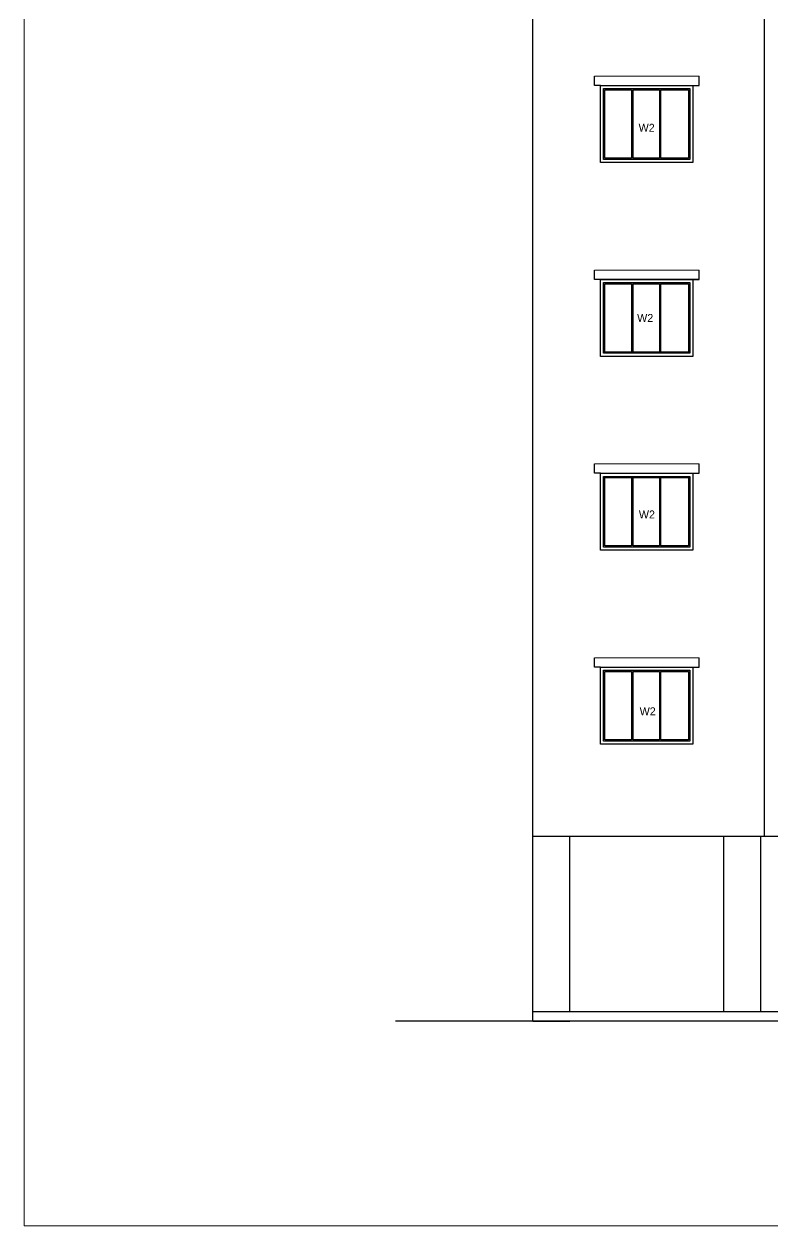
# Model space of a CAD drawing. Header units: millimetres. Extents: x -1932176 to 78768, y -1967 to 1266654.
# Drawn here: x -536278 to -524109, y 432718 to 452247 of the extents above; entities that cross this region are included whole.
import ezdxf

# ---------------------------------------------------------------- set-up
doc = ezdxf.new("R2010")
doc.units = ezdxf.units.MM
doc.layers.add('SHEET', color=7, linetype='Continuous', lineweight=13)
doc.styles.get("Standard").update_dxf_attribs({"font": 'arial.ttf'})

msp = doc.modelspace()

# ---------------------------------------------------------------- linework, layer by layer
at = {"ltscale": 30}
for p, q in [((-528011.41008, 436046.6292), (-528011.41008, 462596.6292)), ((-524252.7155, 462596.6292), (-524252.7155, 439046.6292)), ((-527011.18333, 451246.6292), (-527011.18333, 451398.99734)), ((-525311.18333, 451246.6292), (-525311.18333, 451398.99734)), ((-526911.18333, 451246.6292), (-527011.18333, 451246.6292)), ((-526841.18333, 451176.6292), (-526408.18333, 451176.6292)), ((-526408.18333, 451176.6292), (-526408.18333, 450066.6292)), ((-526388.18333, 451176.6292), (-526388.18333, 450066.6292)), ((-525954.18333, 451176.6292), (-525954.18333, 450066.6292)), ((-525481.18333, 451176.6292), (-525934.18333, 451176.6292)), ((-525934.18333, 451176.6292), (-525934.18333, 450066.6292)), ((-525411.18333, 451246.6292), (-525311.18333, 451246.6292)), ((-527011.18333, 448096.6292), (-527011.18333, 448248.99734)), ((-525311.18333, 448096.6292), (-525311.18333, 448248.99734)), ((-526911.18333, 448096.6292), (-527011.18333, 448096.6292)), ((-526841.18333, 448026.6292), (-526408.18333, 448026.6292)), ((-526408.18333, 448026.6292), (-526408.18333, 446916.6292)), ((-526388.18333, 448026.6292), (-526388.18333, 446916.6292)), ((-525954.18333, 448026.6292), (-525954.18333, 446916.6292)), ((-525481.18333, 448026.6292), (-525934.18333, 448026.6292)), ((-525934.18333, 448026.6292), (-525934.18333, 446916.6292)), ((-525411.18333, 448096.6292), (-525311.18333, 448096.6292)), ((-527011.18333, 444946.6292), (-527011.18333, 445098.99734)), ((-525311.18333, 444946.6292), (-525311.18333, 445098.99734)), ((-526911.18333, 444946.6292), (-527011.18333, 444946.6292)), ((-526841.18333, 444876.6292), (-526408.18333, 444876.6292)), ((-526408.18333, 444876.6292), (-526408.18333, 443766.6292)), ((-526388.18333, 444876.6292), (-526388.18333, 443766.6292)), ((-525954.18333, 444876.6292), (-525954.18333, 443766.6292)), ((-525481.18333, 444876.6292), (-525934.18333, 444876.6292)), ((-525934.18333, 444876.6292), (-525934.18333, 443766.6292)), ((-525411.18333, 444946.6292), (-525311.18333, 444946.6292)), ((-527011.18333, 441796.6292), (-527011.18333, 441948.99734)), ((-525311.18333, 441796.6292), (-525311.18333, 441948.99734)), ((-526911.18333, 441796.6292), (-527011.18333, 441796.6292)), ((-525411.18333, 441796.6292), (-525311.18333, 441796.6292)), ((-526841.18333, 441726.6292), (-526408.18333, 441726.6292)), ((-526408.18333, 441726.6292), (-526408.18333, 440616.6292)), ((-526388.18333, 441726.6292), (-526388.18333, 440616.6292)), ((-525954.18333, 441726.6292), (-525954.18333, 440616.6292)), ((-525481.18333, 441726.6292), (-525934.18333, 441726.6292)), ((-525934.18333, 441726.6292), (-525934.18333, 440616.6292)), ((-505536.21753, 439046.6292), (-528011.41008, 439046.6292)), ((-527411.41008, 436196.6292), (-527411.41008, 439046.6292)), ((-524906.03193, 436196.6292), (-524906.03193, 439046.6292)), ((-524306.03193, 436196.6292), (-524306.03193, 439046.6292)), ((-505536.21753, 436196.6292), (-528011.41008, 436196.6292)), ((-502947.67012, 436046.6292), (-530242.9041, 436046.6292)), ((-528011.41008, 436046.6292), (-527411.41008, 436046.6292))]:
    msp.add_line(p, q, dxfattribs=at)
at = {"linetype": 'Continuous', "lineweight": 15, "ltscale": 50}
for p, q in [((-525311.18333, 451398.99734), (-527011.18333, 451398.99734)), ((-525311.18333, 448248.99734), (-527011.18333, 448248.99734)), ((-525311.18333, 445098.99734), (-527011.18333, 445098.99734)), ((-525311.18333, 441948.99734), (-527011.18333, 441948.99734))]:
    msp.add_line(p, q, dxfattribs=at)
at = {"linetype": 'Continuous', "lineweight": 13, "ltscale": 50}
for p, q in [((-525311.18333, 451248.99734), (-527011.18333, 451248.99734)), ((-525311.18333, 448098.99734), (-527011.18333, 448098.99734)), ((-525311.18333, 444948.99734), (-527011.18333, 444948.99734)), ((-525311.18333, 441798.99734), (-527011.18333, 441798.99734))]:
    msp.add_line(p, q, dxfattribs=at)
at = {"ltscale": 30}
for points in [[(-526911.18333, 449996.6292), (-526911.18333, 451246.6292), (-525411.18333, 451246.6292), (-525411.18321, 449996.6292)], [(-526861.18333, 450046.6292), (-526861.18333, 451196.6292), (-525461.18333, 451196.6292), (-525461.18333, 450046.6292)], [(-526841.18333, 450066.6292), (-526841.18333, 451176.6292), (-526408.18333, 451176.6292)], [(-526388.18333, 451176.6292), (-525954.18333, 451176.6292)], [(-525934.18333, 451176.6292), (-525481.18333, 451176.6292), (-525481.18333, 450066.6292)], [(-525411.18321, 449996.6292), (-526911.18333, 449996.6292)], [(-525461.18333, 450046.6292), (-526861.18333, 450046.6292)], [(-526408.18333, 450066.6292), (-526841.18333, 450066.6292)], [(-525954.18333, 450066.6292), (-526388.18333, 450066.6292)], [(-525481.18333, 450066.6292), (-525934.18333, 450066.6292)], [(-526911.18333, 446846.6292), (-526911.18333, 448096.6292), (-525411.18333, 448096.6292), (-525411.18321, 446846.6292)], [(-526861.18333, 446896.6292), (-526861.18333, 448046.6292), (-525461.18333, 448046.6292), (-525461.18333, 446896.6292)], [(-526841.18333, 446916.6292), (-526841.18333, 448026.6292), (-526408.18333, 448026.6292)], [(-526388.18333, 448026.6292), (-525954.18333, 448026.6292)], [(-525934.18333, 448026.6292), (-525481.18333, 448026.6292), (-525481.18333, 446916.6292)], [(-525411.18321, 446846.6292), (-526911.18333, 446846.6292)], [(-525461.18333, 446896.6292), (-526861.18333, 446896.6292)], [(-526408.18333, 446916.6292), (-526841.18333, 446916.6292)], [(-525954.18333, 446916.6292), (-526388.18333, 446916.6292)], [(-525481.18333, 446916.6292), (-525934.18333, 446916.6292)], [(-526911.18333, 443696.6292), (-526911.18333, 444946.6292), (-525411.18333, 444946.6292), (-525411.18321, 443696.6292)], [(-526861.18333, 443746.6292), (-526861.18333, 444896.6292), (-525461.18333, 444896.6292), (-525461.18333, 443746.6292)], [(-526841.18333, 443766.6292), (-526841.18333, 444876.6292), (-526408.18333, 444876.6292)], [(-526388.18333, 444876.6292), (-525954.18333, 444876.6292)], [(-525934.18333, 444876.6292), (-525481.18333, 444876.6292), (-525481.18333, 443766.6292)], [(-525461.18333, 443746.6292), (-526861.18333, 443746.6292)], [(-526408.18333, 443766.6292), (-526841.18333, 443766.6292)], [(-525954.18333, 443766.6292), (-526388.18333, 443766.6292)], [(-525481.18333, 443766.6292), (-525934.18333, 443766.6292)], [(-525411.18321, 443696.6292), (-526911.18333, 443696.6292)], [(-526911.18333, 440546.6292), (-526911.18333, 441796.6292), (-525411.18333, 441796.6292), (-525411.18321, 440546.6292)], [(-526861.18333, 440596.6292), (-526861.18333, 441746.6292), (-525461.18333, 441746.6292), (-525461.18333, 440596.6292)], [(-526841.18333, 440616.6292), (-526841.18333, 441726.6292), (-526408.18333, 441726.6292)], [(-526388.18333, 441726.6292), (-525954.18333, 441726.6292)], [(-525934.18333, 441726.6292), (-525481.18333, 441726.6292), (-525481.18333, 440616.6292)], [(-525461.18333, 440596.6292), (-526861.18333, 440596.6292)], [(-526408.18333, 440616.6292), (-526841.18333, 440616.6292)], [(-525954.18333, 440616.6292), (-526388.18333, 440616.6292)], [(-525481.18333, 440616.6292), (-525934.18333, 440616.6292)], [(-525411.18321, 440546.6292), (-526911.18333, 440546.6292)]]:
    msp.add_lwpolyline(points, dxfattribs=at)
at = {"layer": 'SHEET'}
msp.add_lwpolyline([(-536278.21256, 470324.34329), (-486342.45804, 470324.34329), (-486342.45804, 432717.55515), (-536278.21256, 432717.55515)], close=True, dxfattribs=at)

# ---------------------------------------------------------------- texts
at = {"layer": 'SHEET', "color": 252, "linetype": 'ByBlock', "lineweight": 9, "transparency": 16777216, "char_height": 130, "attachment_point": 1}
for insert in [(-526292.21275, 450625.88885), (-526315.76032, 447535.69969), (-526288.19939, 444342.7905), (-526275.18927, 441144.28536)]:
    msp.add_mtext_dynamic_manual_height_columns('{\\fCentury Gothic|b0|i0|c0|p34;W2}', width=741.9718666, gutter_width=57.3737, heights=[0], dxfattribs=dict(at, insert=insert))

doc.saveas('drawing.dxf')
